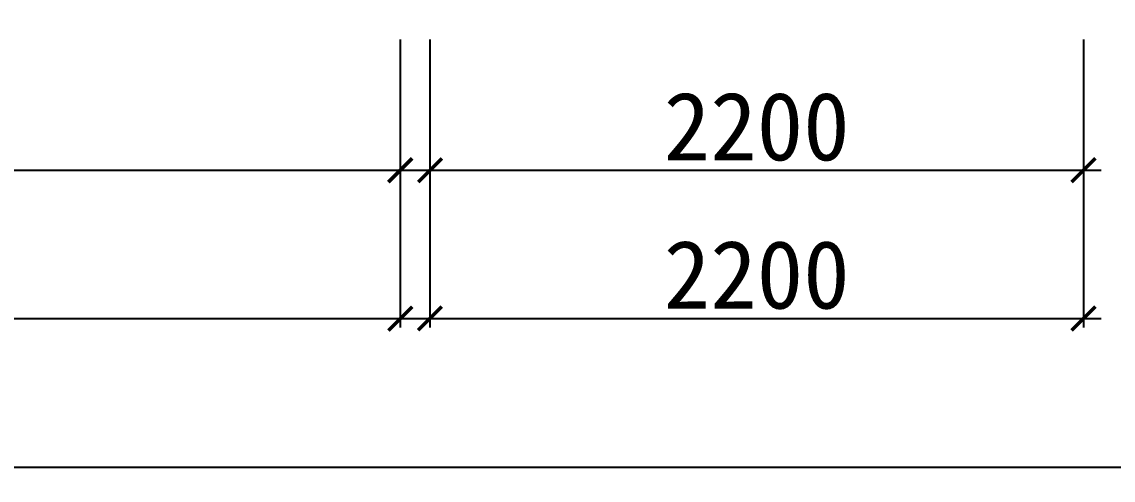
# Model space of a CAD drawing. Header units: millimetres. Extents: x -41640 to 3079702, y -5257903 to 68462.
# Drawn here: x 7208 to 10882, y 195 to 1739 of the extents above; entities that cross this region are included whole.
import ezdxf

# ---------------------------------------------------------------- set-up
doc = ezdxf.new("R2010")
doc.units = ezdxf.units.MM
doc.header["$LTSCALE"] = 10
doc.layers.get('0').update_dxf_attribs({"color": 255})
doc.layers.get('Defpoints').update_dxf_attribs({"color": 255})
doc.layers.add('1室外尺寸标注', color=3, linetype='Continuous', lineweight=30)
doc.styles.get("Standard").update_dxf_attribs({"font": ''})
doc.styles.add('邓林', font='simhei.ttf')
doc.styles.get('Standard').set_extended_font_data('SimSun')
doc.dimstyles.get("Standard").update_dxf_attribs({"dimtxt": 0.18, "dimasz": 0.18, "dimexe": 0.18, "dimexo": 0.0625, "dimgap": 0.09, "dimtad": 0, "dimtih": 1, "dimtoh": 1, "dimdec": 4, "dimzin": 0, "dimdsep": 46, "dimtxsty": 'Standard', "dimcen": 0.09, "dimadec": 0, "dimazin": 0, "dimtfac": 1, "dimtdec": 4, "dimtofl": 0, "dimtmove": 0, "dimatfit": 3, "dimfxl": 1, "dimtolj": 1, "dimtzin": 0, "dimarcsym": 0})

# ---------------------------------------------------------------- blocks, each defined once
blk = doc.blocks.new('_ArchTick')
at = {"color": 0, "linetype": 'ByBlock', "const_width": 0.15}
blk.add_lwpolyline([(-0.5, -0.5), (0.5, 0.5)], dxfattribs=at)
blk = doc.blocks.new('*D283')
at = {"layer": '1室外尺寸标注', "color": 8, "lineweight": -2}
for p, q in [((2982.3, 1679), (2982.3, 1209)), ((8482.3, 1679), (8482.3, 1209)), ((2922.3, 1239), (8542.3, 1239))]:
    blk.add_line(p, q, dxfattribs=at)
at = {"layer": 'Defpoints', "color": 0, "lineweight": 30}
for p in [(2982.3, 1739, 0), (8482.3, 1739, 0), (8482.3, 1239)]:
    blk.add_point(p, dxfattribs=at)
at = {"layer": '1室外尺寸标注', "color": 8, "lineweight": -2, "xscale": 80, "yscale": 80, "zscale": 80, "rotation": 180}
blk.add_blockref('_ArchTick', (2982.3, 1239), dxfattribs=at)
at = {"layer": '1室外尺寸标注', "color": 8, "lineweight": -2, "xscale": 80, "yscale": 80, "zscale": 80}
blk.add_blockref('_ArchTick', (8482.3, 1239), dxfattribs=at)
at = {"layer": '1室外尺寸标注', "color": 45, "insert": (5732.3, 1385.3), "char_height": 230, "attachment_point": 5, "style": '邓林', "bg_fill": 3, "box_fill_scale": 1.1, "bg_fill_color": 256, "bg_fill_true_color": 13158600, "bg_fill_transparency": 7112064}
blk.add_mtext('5500', dxfattribs=at)
blk = doc.blocks.new('_Dot')
at = {"color": 0, "linetype": 'ByBlock', "lineweight": -2}
blk.add_line((-0.5, 0), (-1, 0), dxfattribs=at)
at = {"color": 0, "linetype": 'ByBlock', "const_width": 0.5}
blk.add_lwpolyline([(-0.25, 0, 1), (0.25, 0, 1)], format="xyb", close=True, dxfattribs=at)
blk = doc.blocks.new('DOT')
at = {"color": 0, "linetype": 'ByBlock'}
blk.add_line((-0.35, 0), (-1, 0), dxfattribs=at)
at = {"color": 0, "linetype": 'ByBlock', "const_width": 0.35}
blk.add_lwpolyline([(-0.175, 0, 1), (0.175, 0, 1)], format="xyb", close=True, dxfattribs=at)
blk = doc.blocks.new('*D284')
at = {"layer": '1室外尺寸标注', "color": 8, "lineweight": -2}
for p, q in [((8582.3, 1679), (8582.3, 1209)), ((10782.3, 1679), (10782.3, 1209)), ((8522.3, 1239), (10842.3, 1239))]:
    blk.add_line(p, q, dxfattribs=at)
at = {"layer": 'Defpoints', "color": 0, "lineweight": 30}
for p in [(8582.3, 1739, 0), (10782.3, 1739, 0), (10782.3, 1239)]:
    blk.add_point(p, dxfattribs=at)
at = {"layer": '1室外尺寸标注', "color": 8, "lineweight": -2, "xscale": 80, "yscale": 80, "zscale": 80, "rotation": 180}
blk.add_blockref('_ArchTick', (8582.3, 1239), dxfattribs=at)
at = {"layer": '1室外尺寸标注', "color": 8, "lineweight": -2, "xscale": 80, "yscale": 80, "zscale": 80}
blk.add_blockref('_ArchTick', (10782.3, 1239), dxfattribs=at)
at = {"layer": '1室外尺寸标注', "color": 45, "insert": (9682.3, 1385.3), "char_height": 230, "attachment_point": 5, "style": '邓林', "bg_fill": 3, "box_fill_scale": 1.1, "bg_fill_color": 256, "bg_fill_true_color": 13158600, "bg_fill_transparency": 7133600}
blk.add_mtext('2200', dxfattribs=at)
blk = doc.blocks.new('*D291')
at = {"layer": '1室外尺寸标注', "color": 8, "lineweight": -2}
for p, q in [((2982.3, 1679), (2982.3, 709)), ((8482.3, 1679), (8482.3, 709)), ((2922.3, 739), (8542.3, 739))]:
    blk.add_line(p, q, dxfattribs=at)
at = {"layer": 'Defpoints', "color": 0, "lineweight": 30}
for p in [(2982.3, 1739, 0), (8482.3, 1739, 0), (8482.3, 739)]:
    blk.add_point(p, dxfattribs=at)
at = {"layer": '1室外尺寸标注', "color": 8, "lineweight": -2, "xscale": 80, "yscale": 80, "zscale": 80, "rotation": 180}
blk.add_blockref('_ArchTick', (2982.3, 739), dxfattribs=at)
at = {"layer": '1室外尺寸标注', "color": 8, "lineweight": -2, "xscale": 80, "yscale": 80, "zscale": 80}
blk.add_blockref('_ArchTick', (8482.3, 739), dxfattribs=at)
at = {"layer": '1室外尺寸标注', "color": 45, "insert": (5732.3, 885.3), "char_height": 230, "attachment_point": 5, "style": '邓林', "bg_fill": 3, "box_fill_scale": 1.1, "bg_fill_color": 256, "bg_fill_true_color": 13158600, "bg_fill_transparency": 4930276}
blk.add_mtext('5500', dxfattribs=at)
blk = doc.blocks.new('*D292')
at = {"layer": '1室外尺寸标注', "color": 8, "lineweight": -2}
for p, q in [((8582.3, 1579), (8582.3, 709.6)), ((10782.3, 1579), (10782.3, 709.6)), ((8522.3, 739.6), (10842.3, 739.6))]:
    blk.add_line(p, q, dxfattribs=at)
at = {"layer": 'Defpoints', "color": 0, "lineweight": 30}
for p in [(8582.3, 1639, 0), (10782.3, 1639, 0), (10782.3, 739.6)]:
    blk.add_point(p, dxfattribs=at)
at = {"layer": '1室外尺寸标注', "color": 8, "lineweight": -2, "xscale": 80, "yscale": 80, "zscale": 80, "rotation": 180}
blk.add_blockref('_ArchTick', (8582.3, 739.6), dxfattribs=at)
at = {"layer": '1室外尺寸标注', "color": 8, "lineweight": -2, "xscale": 80, "yscale": 80, "zscale": 80}
blk.add_blockref('_ArchTick', (10782.3, 739.6), dxfattribs=at)
at = {"layer": '1室外尺寸标注', "color": 45, "insert": (9682.3, 885.9), "char_height": 230, "attachment_point": 5, "style": '邓林', "bg_fill": 3, "box_fill_scale": 1.1, "bg_fill_color": 256, "bg_fill_true_color": 13158600, "bg_fill_transparency": 4930276}
blk.add_mtext('2200', dxfattribs=at)
blk = doc.blocks.new('*D298')
at = {"layer": '1室外尺寸标注', "color": 8, "lineweight": -2}
for p, q in [((2982.3, 1679), (2982.3, 209)), ((24232.6, 1679), (24232.6, 209)), ((2922.3, 239), (24292.6, 239))]:
    blk.add_line(p, q, dxfattribs=at)
at = {"layer": 'Defpoints', "color": 0, "lineweight": 30}
for p in [(2982.3, 1739, 0), (24232.6, 1739, 0), (24232.6, 239)]:
    blk.add_point(p, dxfattribs=at)
at = {"layer": '1室外尺寸标注', "color": 8, "lineweight": -2, "xscale": 80, "yscale": 80, "zscale": 80, "rotation": 180}
blk.add_blockref('_ArchTick', (2982.3, 239), dxfattribs=at)
at = {"layer": '1室外尺寸标注', "color": 8, "lineweight": -2, "xscale": 80, "yscale": 80, "zscale": 80}
blk.add_blockref('_ArchTick', (24232.6, 239), dxfattribs=at)
at = {"layer": '1室外尺寸标注', "color": 45, "insert": (13607.4, 385.3), "char_height": 230, "attachment_point": 5, "style": '邓林', "bg_fill": 3, "box_fill_scale": 1.1, "bg_fill_color": 256, "bg_fill_true_color": 13158600, "bg_fill_transparency": 4930276}
blk.add_mtext('21250', dxfattribs=at)

msp = doc.modelspace()

# ---------------------------------------------------------------- dimensions: what is measured, and where the dimension line sits
at = {"layer": '1室外尺寸标注', "color": 45}
dim = msp.add_linear_dim(base=(8482.3, 1239, 0), p1=(2982.3, 1739), p2=(8482.3, 1739), dimstyle='Standard', override={"dimtxt": 230, "dimasz": 80, "dimexe": 30, "dimexo": 60, "dimgap": 30, "dimtad": 1, "dimtih": 0, "dimtoh": 0, "dimdec": 0, "dimzin": 8, "dimdsep": 44, "dimtxsty": '邓林', "dimblk": 'ArchTick', "dimcen": 2.5, "dimdle": 60, "dimclrd": 8, "dimclre": 8, "dimclrt": 45, "dimtdec": 0, "dimtofl": 1, "dimtmove": 1, "dimldrblk": 'Dot', "dimfxl": 5, "dimtfill": 1, "dimtolj": 0, "dimtzin": 8}, dxfattribs=at)
dim.commit()
dim.dimension.update_dxf_attribs({"geometry": '*D283', "text_midpoint": (5732.3, 1385.3, 0)})

# ---------------------------------------------------------------- next in the draw order: dimensions: what is measured, and where the dimension line sits
dim = msp.add_linear_dim(base=(10782.3, 1239, 0), p1=(8582.3, 1739), p2=(10782.3, 1739), dimstyle='Standard', override={"dimtxt": 230, "dimasz": 80, "dimexe": 30, "dimexo": 60, "dimgap": 30, "dimtad": 1, "dimtih": 0, "dimtoh": 0, "dimdec": 0, "dimzin": 8, "dimdsep": 44, "dimtxsty": '邓林', "dimblk": 'ArchTick', "dimcen": 2.5, "dimdle": 60, "dimclrd": 8, "dimclre": 8, "dimclrt": 45, "dimtdec": 0, "dimtofl": 1, "dimtmove": 1, "dimldrblk": 'Dot', "dimfxl": 5, "dimtfill": 1, "dimtolj": 0, "dimtzin": 8}, dxfattribs=at)
dim.commit()
dim.dimension.update_dxf_attribs({"geometry": '*D284', "text_midpoint": (9682.3, 1385.3, 0)})

# ---------------------------------------------------------------- next in the draw order: dimensions: what is measured, and where the dimension line sits
dim = msp.add_linear_dim(base=(8482.3, 739, 0), p1=(2982.3, 1739), p2=(8482.3, 1739), dimstyle='Standard', override={"dimtxt": 230, "dimasz": 80, "dimexe": 30, "dimexo": 60, "dimgap": 30, "dimtad": 1, "dimtih": 0, "dimtoh": 0, "dimdec": 0, "dimzin": 8, "dimdsep": 44, "dimtxsty": '邓林', "dimblk": 'ArchTick', "dimcen": 2.5, "dimdle": 60, "dimclrd": 8, "dimclre": 8, "dimclrt": 45, "dimtdec": 0, "dimtofl": 1, "dimtmove": 1, "dimldrblk": 'Dot', "dimfxl": 5, "dimtfill": 1, "dimtolj": 0, "dimtzin": 8}, dxfattribs=at)
dim.commit()
dim.dimension.update_dxf_attribs({"geometry": '*D291', "text_midpoint": (5732.3, 885.3, 0)})

# ---------------------------------------------------------------- next in the draw order: dimensions: what is measured, and where the dimension line sits
dim = msp.add_linear_dim(base=(10782.3, 739.6, 0), p1=(8582.3, 1639), p2=(10782.3, 1639), dimstyle='Standard', override={"dimtxt": 230, "dimasz": 80, "dimexe": 30, "dimexo": 60, "dimgap": 30, "dimtad": 1, "dimtih": 0, "dimtoh": 0, "dimdec": 0, "dimzin": 8, "dimdsep": 44, "dimtxsty": '邓林', "dimblk": 'ArchTick', "dimcen": 2.5, "dimdle": 60, "dimclrd": 8, "dimclre": 8, "dimclrt": 45, "dimtdec": 0, "dimtofl": 1, "dimtmove": 1, "dimldrblk": 'Dot', "dimfxl": 5, "dimtfill": 1, "dimtolj": 0, "dimtzin": 8}, dxfattribs=at)
dim.commit()
dim.dimension.update_dxf_attribs({"geometry": '*D292', "text_midpoint": (9682.3, 885.9, 0)})

# ---------------------------------------------------------------- next in the draw order: dimensions: what is measured, and where the dimension line sits
dim = msp.add_linear_dim(base=(24232.6, 239, 0), p1=(2982.3, 1739), p2=(24232.6, 1739), dimstyle='Standard', override={"dimtxt": 230, "dimasz": 80, "dimexe": 30, "dimexo": 60, "dimgap": 30, "dimtad": 1, "dimtih": 0, "dimtoh": 0, "dimdec": 0, "dimzin": 8, "dimdsep": 44, "dimtxsty": '邓林', "dimblk": 'ArchTick', "dimcen": 2.5, "dimdle": 60, "dimclrd": 8, "dimclre": 8, "dimclrt": 45, "dimtdec": 0, "dimtofl": 1, "dimtmove": 1, "dimldrblk": 'Dot', "dimfxl": 5, "dimtfill": 1, "dimtolj": 0, "dimtzin": 8}, dxfattribs=at)
dim.commit()
dim.dimension.update_dxf_attribs({"geometry": '*D298', "text_midpoint": (13607.4, 385.3, 0)})

doc.saveas('drawing.dxf')
